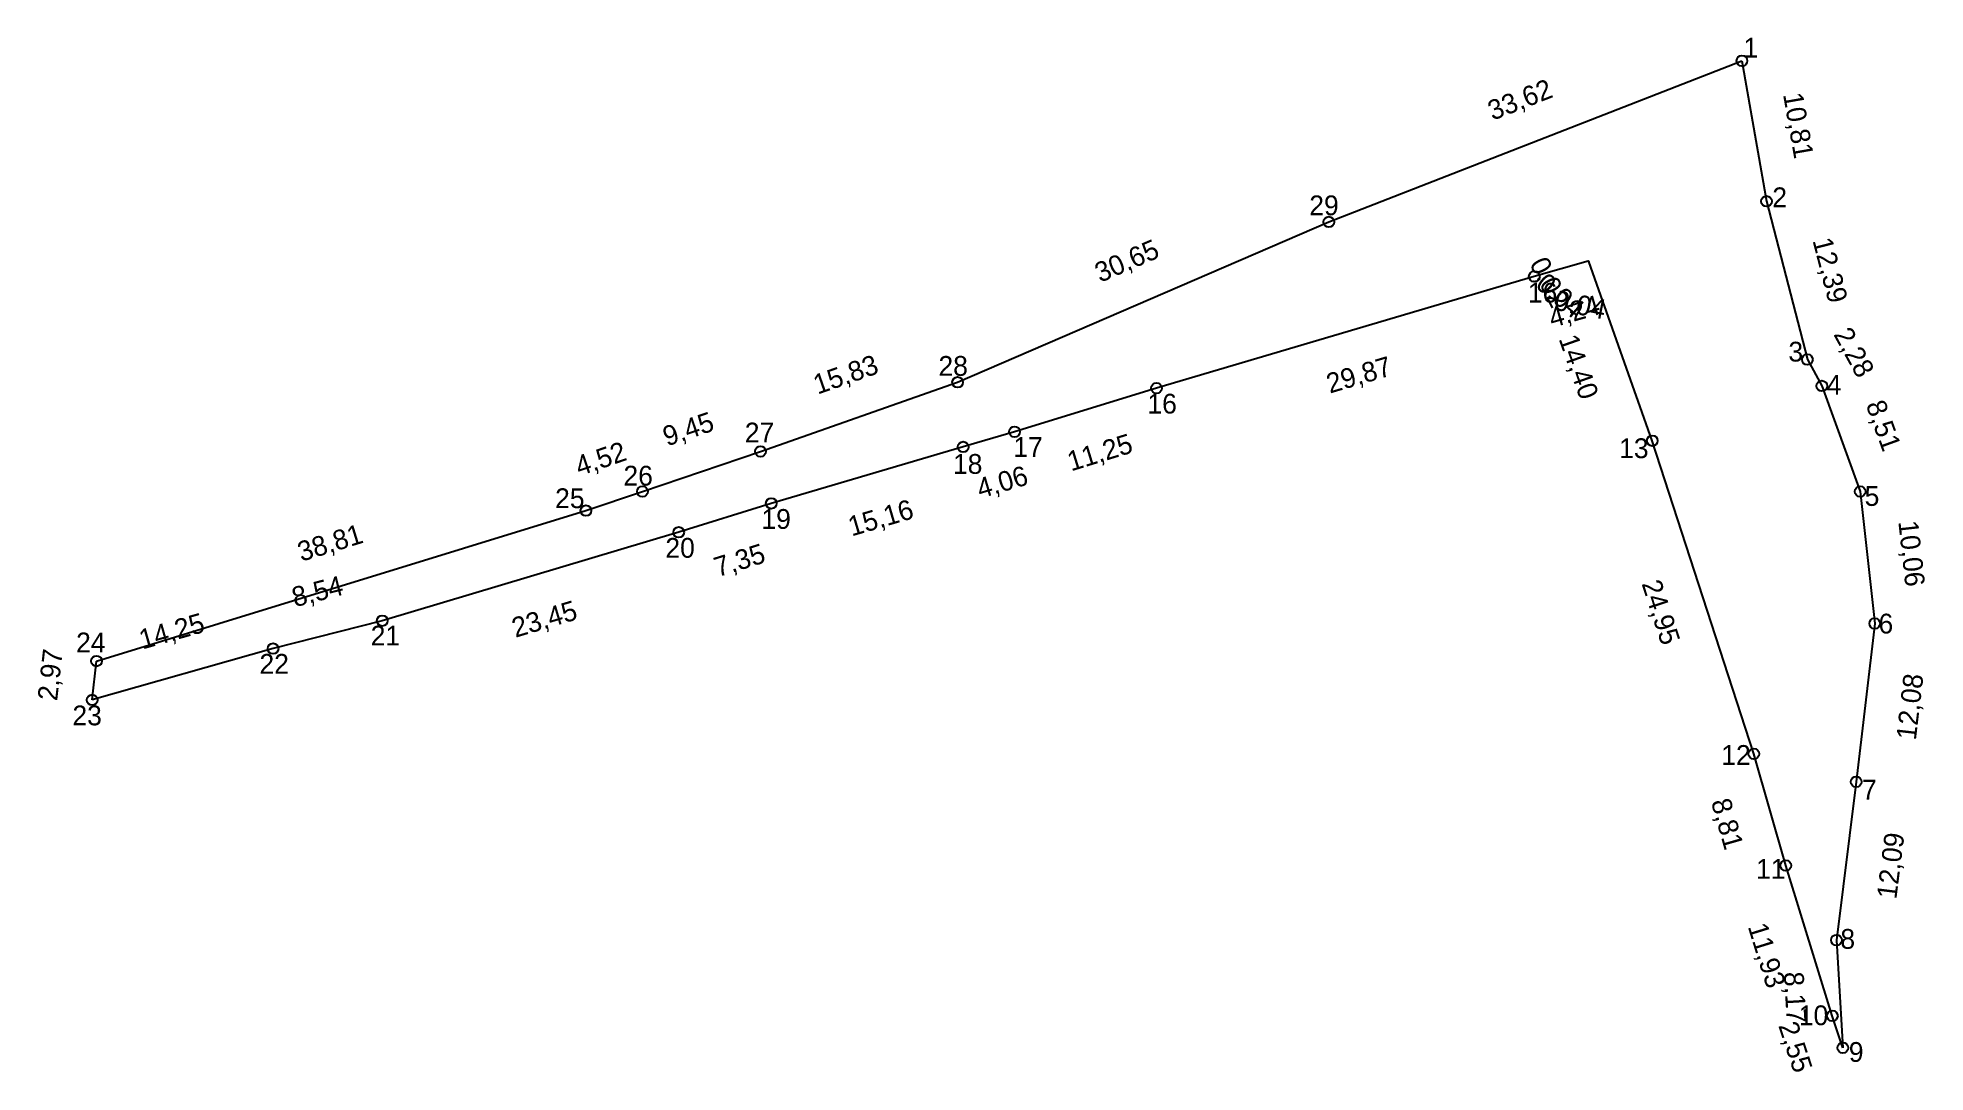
# Model space of a CAD drawing. Extents: x 547409 to 547552, y 1841956 to 1842034.
import ezdxf

# ---------------------------------------------------------------- set-up
doc = ezdxf.new("R2010")
doc.units = 0
for name, color, linetype in [('CanhThua', 7, 'Continuous'), ('ChieuDaiCanhThua', 7, 'Continuous'), ('Level 20', 7, 'Continuous')]:
    doc.layers.add(name, color=color, linetype=linetype)

msp = doc.modelspace()

# ---------------------------------------------------------------- linework, layer by layer
at = {"layer": 'CanhThua'}
for p, q in [((547507.02, 1842020.43), (547538.34, 1842032.65)), ((547538.34, 1842032.65), (547540.2, 1842022)), ((547540.2, 1842022), (547543.3, 1842010)), ((547478.88, 1842008.28), (547507.02, 1842020.43)), ((547526.68, 1842017.47), (547522.6, 1842016.3)), ((547531.54, 1842003.85), (547526.74, 1842017.43)), ((547522.6, 1842016.3), (547493.96, 1842007.83)), ((547543.3, 1842010), (547544.4, 1842008)), ((547463.94, 1842003.04), (547478.88, 1842008.28)), ((547493.96, 1842007.83), (547483.2, 1842004.53)), ((547544.4, 1842008), (547547.3, 1842000)), ((547483.2, 1842004.53), (547479.3, 1842003.38)), ((547539.24, 1841980.12), (547531.54, 1842003.85)), ((547454.99, 1842000), (547463.94, 1842003.04)), ((547479.3, 1842003.38), (547464.76, 1841999.1)), ((547450.71, 1841998.55), (547454.99, 1842000)), ((547547.3, 1842000), (547548.4, 1841990)), ((547413.61, 1841987.15), (547450.71, 1841998.55)), ((547464.76, 1841999.1), (547457.74, 1841996.91)), ((547457.74, 1841996.91), (547435.27, 1841990.21)), ((547435.27, 1841990.21), (547426.99, 1841988.09)), ((547548.4, 1841990), (547547, 1841978)), ((547426.99, 1841988.09), (547413.28, 1841984.2)), ((547413.28, 1841984.2), (547413.61, 1841987.15)), ((547541.66, 1841971.65), (547539.24, 1841980.12)), ((547547, 1841978), (547545.5, 1841966)), ((547545.19, 1841960.26), (547541.66, 1841971.65)), ((547545.5, 1841966), (547545.99, 1841957.84)), ((547545.99, 1841957.84), (547545.19, 1841960.26))]:
    msp.add_line(p, q, dxfattribs=at)
at = {"layer": 'Level 20'}
for centre, radius in [((547538.34, 1842032.65), 0.405), ((547540.2, 1842022), 0.405), ((547507.02, 1842020.43), 0.405), ((547522.6, 1842016.3), 0.405), ((547526.68, 1842017.47), 0.00959), ((547526.74, 1842017.43), 0.00972), ((547543.3, 1842010), 0.405), ((547478.88, 1842008.28), 0.405), ((547493.96, 1842007.83), 0.405), ((547544.4, 1842008), 0.405), ((547483.2, 1842004.53), 0.405), ((547531.54, 1842003.85), 0.405), ((547463.94, 1842003.04), 0.405), ((547479.3, 1842003.38), 0.405), ((547454.99, 1842000), 0.405), ((547547.3, 1842000), 0.405), ((547450.71, 1841998.55), 0.405), ((547464.76, 1841999.1), 0.405), ((547457.74, 1841996.91), 0.405), ((547435.27, 1841990.21), 0.405), ((547548.4, 1841990), 0.405), ((547426.99, 1841988.09), 0.405), ((547413.61, 1841987.15), 0.405), ((547413.28, 1841984.2), 0.405), ((547539.24, 1841980.12), 0.405), ((547547, 1841978), 0.405), ((547541.66, 1841971.65), 0.405), ((547545.5, 1841966), 0.405), ((547545.19, 1841960.26), 0.405), ((547545.99, 1841957.84), 0.405)]:
    msp.add_circle(centre, radius, dxfattribs=at)

# ---------------------------------------------------------------- texts
at = {"layer": 'ChieuDaiCanhThua'}
for s, rotation, p in [('33,62', 21.3181, (547519.44, 1842028.1)), ('10,81', 279.9266, (547541.45, 1842030.1)), ('30,65', 23.3532, (547489.69, 1842015.81)), ('12,39', 284.4847, (547543.68, 1842019.03)), ('0,02', 296.5651, (547522.2, 1842017.28)), ('0,04', 319.5739, (547522.6, 1842015.55)), ('4,24', 16.0252, (547523.95, 1842012.4)), ('0,04', 348.6901, (547524.02, 1842013.8)), ('2,28', 298.8108, (547545.25, 1842011.91)), ('14,40', 289.4632, (547524.43, 1842011.58)), ('15,83', 19.3435, (547468.27, 1842007.34)), ('29,87', 16.4727, (547507.1, 1842007.42)), ('8,51', 289.9256, (547547.71, 1842006.59)), ('9,45', 18.7341, (547456.85, 1842003.41)), ('11,25', 17.084, (547487.48, 1842001.52)), ('4,52', 18.7156, (547450.21, 1842001.16)), ('4,06', 16.4142, (547480.6, 1841999.46)), ('15,16', 16.4104, (547470.85, 1841996.59)), ('38,81', 17.081, (547429.13, 1841994.67)), ('10,06', 276.2773, (547550.19, 1841997.72)), ('7,35', 17.3359, (547460.7, 1841993.5)), ('8,54', 14.3307, (547428.64, 1841991.23)), ('24,95', 287.9687, (547530.72, 1841993.02)), ('23,45', 16.5925, (547445.36, 1841988.91)), ('14,25', 15.8471, (547417.09, 1841988.02)), ('2,97', 83.6107, (547410.62, 1841984.09)), ('12,08', 83.3456, (547551.52, 1841981.11)), ('8,81', 285.9508, (547535.98, 1841976.49)), ('12,09', 82.875, (547550.04, 1841969.06)), ('11,93', 287.2165, (547538.77, 1841967.03)), ('8,17', 273.4101, (547541.51, 1841963.56)), ('2,55', 288.2428, (547541.08, 1841959.53))]:
    msp.add_text(s, height=1.5, rotation=rotation, dxfattribs=at).set_placement(p)
at = {"layer": 'Level 20'}
for s, height, p in [('1', 1.5, (547538.45, 1842032.89)), ('29', 1.5, (547505.54, 1842020.94)), ('2', 1.5, (547540.64, 1842021.55)), ('15', 0.0182, (547526.66, 1842017.46)), ('14', 0.0425, (547526.71, 1842017.41)), ('16', 1.5, (547522.11, 1842014.32)), ('3', 1.5, (547541.86, 1842009.85)), ('28', 1.5, (547477.43, 1842008.77)), ('4', 1.5, (547544.76, 1842007.34)), ('16', 1.5, (547493.27, 1842005.91)), ('27', 1.5, (547462.75, 1842003.72)), ('17', 1.5, (547483.11, 1842002.62)), ('13', 1.5, (547529.03, 1842002.53)), ('18', 1.5, (547478.53, 1842001.34)), ('26', 1.5, (547453.55, 1842000.45)), ('25', 1.5, (547448.37, 1841998.74)), ('5', 1.5, (547547.64, 1841998.91)), ('19', 1.5, (547464.01, 1841997.17)), ('20', 1.5, (547456.73, 1841994.98)), ('21', 1.5, (547434.39, 1841988.33)), ('6', 1.5, (547548.69, 1841989.24)), ('24', 1.5, (547412.06, 1841987.81)), ('22', 1.5, (547425.96, 1841986.19)), ('23', 1.5, (547411.78, 1841982.28)), ('12', 1.5, (547536.77, 1841979.28)), ('7', 1.5, (547547.44, 1841976.65)), ('11', 1.5, (547539.41, 1841970.65)), ('8', 1.5, (547545.8, 1841965.34)), ('10', 1.5, (547542.65, 1841959.55)), ('9', 1.5, (547546.44, 1841956.77))]:
    msp.add_text(s, height=height, dxfattribs=at).set_placement(p)

doc.saveas('drawing.dxf')
